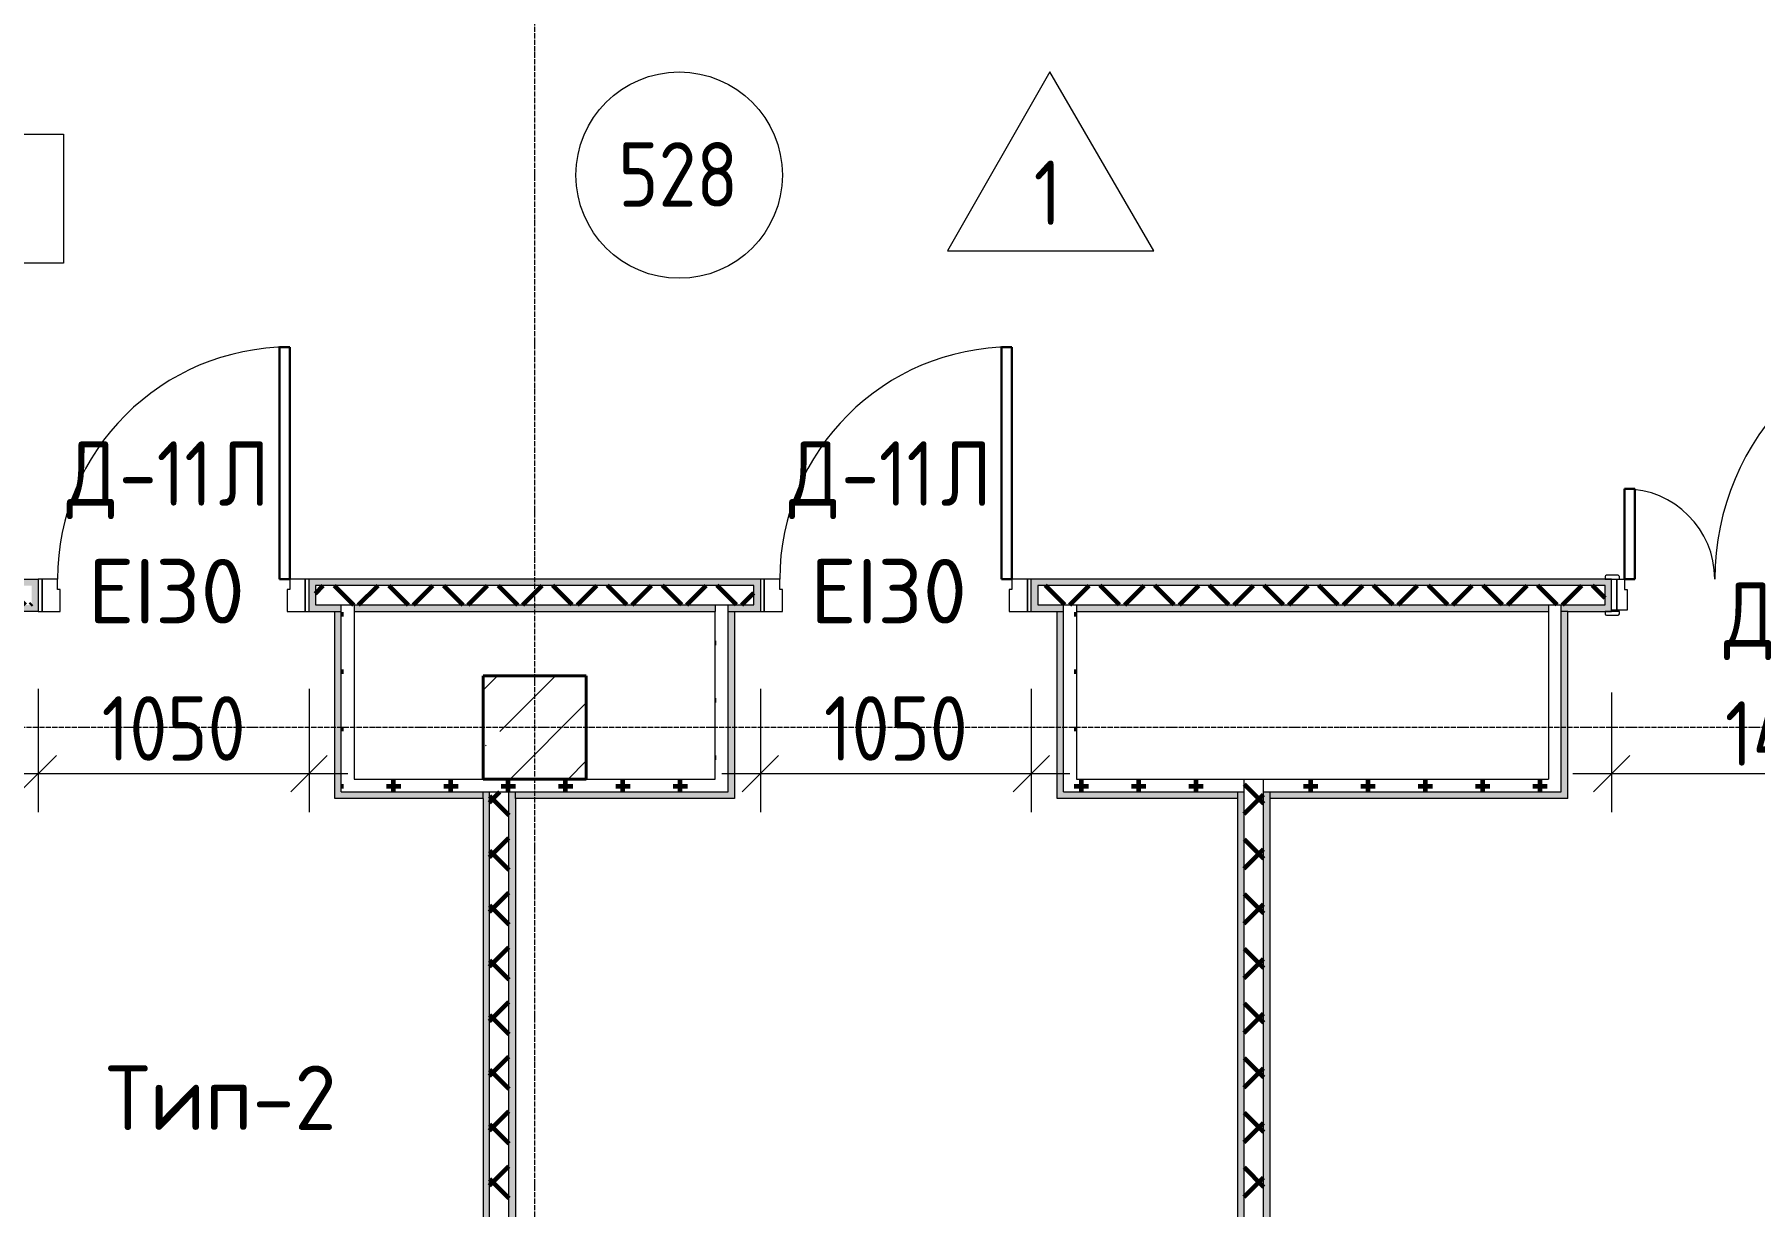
# Model space of a CAD drawing. Header units: millimetres. Extents: x -60946 to 138510, y -262288 to 24501.
# Drawn here: x 19870 to 26539, y -253166 to -248622 of the extents above; entities that cross this region are included whole.
import ezdxf

# ---------------------------------------------------------------- set-up
doc = ezdxf.new("R2010")
doc.units = ezdxf.units.MM
doc.linetypes.add('ADSK_Линия сетки', pattern=[25, 20, -2.5, 0, -2.5])
for name, color, linetype, lineweight in [('2)Тип-2', 3, 'Continuous', 60), ('2)Тип-5', 1, 'Continuous', 60), ('Аннотация', 7, 'Continuous', 20), ('Двери', 7, 'Continuous', 9), ('Марки дверей', 7, 'Continuous', 20), ('Марки помещений', 7, 'Continuous', 20), ('Несущие колонны', 7, 'Continuous', 18), ('Оси', 7, 'Continuous', 9), ('Отметки', 7, 'Continuous', 9), ('Размеры', 7, 'Continuous', 9), ('Стены несущие', 7, 'Continuous', 30), ('Стены отделка', 7, 'Continuous', 30), ('Стены штриховка', 7, 'Continuous', 9)]:
    doc.layers.add(name, color=color, linetype=linetype, lineweight=lineweight)
doc.styles.add('GOST Common_2', font='', dxfattribs={"width": 0.9, "height": 250})
doc.styles.add('GOST Common_4', font='', dxfattribs={"height": 250})
doc.styles.add('ISOCPEUR', font='isocpeur.ttf', dxfattribs={"height": 250})
doc.styles.get('GOST Common_2').set_extended_font_data('GOST Common')
doc.styles.get('GOST Common_4').set_extended_font_data('GOST Common')
doc.dimstyles.new('ADSK_Основной', dxfattribs={"dimscale": 304.8, "dimtxt": 251.428749, "dimasz": 0.463911, "dimexe": 0.492126, "dimexo": 0.984252, "dimgap": 0.164042, "dimtad": 1, "dimdec": 3, "dimrnd": 0.001, "dimdsep": 46, "dimtxsty": 'GOST Common_2', "dimblk1": 'OBLIQUE', "dimblk2": 'OBLIQUE', "dimsah": 1, "dimcen": 0.09, "dimdle": 0.492126, "dimazin": 2, "dimtfac": 1, "dimtdec": 4, "dimtix": 1, "dimtmove": 0, "dimatfit": 3, "dimfxl": 1, "dimtvp": 1, "dimtolj": 1, "dimtzin": 0, "dimlwd": 20, "dimlwe": 20, "dimarcsym": 2})
doc.dimstyles.new('ADSK_Основной_2_5_мм', dxfattribs={"dimscale": 304.8, "dimtxt": 251.428749, "dimasz": 0.463911, "dimexe": 0.492126, "dimexo": 0.984252, "dimgap": 0.098425, "dimtad": 1, "dimrnd": 0.01, "dimdsep": 46, "dimtxsty": 'GOST Common_2', "dimblk1": 'OBLIQUE', "dimblk2": 'OBLIQUE', "dimsah": 1, "dimcen": 0.09, "dimdle": 0.492126, "dimazin": 2, "dimtfac": 1, "dimtdec": 4, "dimtix": 1, "dimtmove": 0, "dimatfit": 3, "dimfxl": 1, "dimtvp": 1, "dimtolj": 1, "dimtzin": 0, "dimlwd": 20, "dimlwe": 20, "dimarcsym": 2})
pattern_1 = [(45, (9.36, -250313.7), (-106.066, 106.066), []), (135, (9.36, -250313.7), (-106.066, -106.066), [])]
pattern_2 = [(0, (9.36, -250313.7), (111.125, 111.125), [55.562, -166.687]), (90, (37.14, -250341.49), (-111.125, 111.125), [55.562, -166.687])]

# ---------------------------------------------------------------- blocks, each defined once
blk = doc.blocks.new('ADSK_КолоннаЖБ_Прямоугольная - 400x400 мм-1807143-Маркировочный 5-й')
at = {"layer": 'Несущие колонны', "lineweight": 40}
for p, q in [((-200, 200), (200, 200)), ((-200, -200), (-200, 200)), ((200, 200), (200, -200)), ((200, -200), (-200, -200))]:
    blk.add_line(p, q, dxfattribs=at)
blk = doc.blocks.new('Дверь двупольная медицин облиц CPL - Д-7Л 1500х2300 Дверной блок двупольный_ левая актив_створка 3-2690925-Маркировочный 5-й')
at = {"layer": 'Двери', "lineweight": 30}
for p, q in [((675, 1062.5), (635, 1062.5)), ((635, 1062.5), (635, 62.5)), ((675, 62.5), (675, 1062.5)), ((-675, 412.5), (-635, 412.5)), ((-675, 62.5), (-675, 412.5)), ((-635, 412.5), (-635, 62.5)), ((-635, 62.5), (-675, 62.5)), ((635, 62.5), (675, 62.5))]:
    blk.add_line(p, q, dxfattribs=at)
at = {"layer": 'Двери'}
for p, q in [((-750, 72.5), (-750, 62.5)), ((-700, 77.5), (-745, 77.5)), ((-695, 62.5), (-695, 72.5)), ((695, 72.5), (695, 62.5)), ((745, 77.5), (700, 77.5)), ((750, 62.5), (750, 72.5)), ((-750, 62.5), (-725, 62.5)), ((-725, 62.5), (-705, 62.5)), ((-725, -57.5), (-725, 62.5)), ((-705, 62.5), (-675, 62.5)), ((-705, -57.5), (-705, 62.5)), ((-705, 62.5), (-705, -57.5)), ((-675, 62.5), (-675, 22.5)), ((-675, 22.5), (-665, 22.5)), ((-665, 22.5), (-665, -57.5)), ((675, 22.5), (665, 22.5)), ((665, 22.5), (665, -57.5)), ((705, 62.5), (675, 62.5)), ((675, 62.5), (675, 22.5)), ((705, -57.5), (705, 62.5)), ((725, 62.5), (705, 62.5)), ((705, 62.5), (705, -57.5)), ((725, -57.5), (725, 62.5)), ((725, 62.5), (750, 62.5)), ((-695, -62.5), (-750, -62.5)), ((-750, -62.5), (-750, -72.5)), ((-705, -57.5), (-725, -57.5)), ((-665, -57.5), (-705, -57.5)), ((-695, -72.5), (-695, -62.5)), ((665, -57.5), (705, -57.5)), ((750, -62.5), (695, -62.5)), ((695, -62.5), (695, -72.5)), ((705, -57.5), (725, -57.5)), ((750, -72.5), (750, -62.5)), ((-745, -77.5), (-700, -77.5)), ((700, -77.5), (745, -77.5))]:
    blk.add_line(p, q, dxfattribs=at)
for centre, radius, start, end in [((675, 62.5), 1000, 90, 180), ((-675, 62.5), 350, 360, 90), ((-745, 72.5), 5, 90, 180), ((-700, 72.5), 5, 360, 90), ((700, 72.5), 5, 90, 180), ((745, 72.5), 5, 360, 90), ((-745, -72.5), 5, 180, 270), ((-700, -72.5), 5, 270, 0), ((700, -72.5), 5, 180, 270), ((745, -72.5), 5, 270, 360)]:
    blk.add_arc(centre, radius, start, end, dxfattribs=at)
blk = doc.blocks.new('Дверь однопольная противопожарная - Д-11Л 1050х2200 Дверной блок однопольный глухой_ EI30_ левое открывание-2291828-Маркировочный 5-й')
at = {"layer": 'Двери', "lineweight": 30}
for p, q in [((450, 962.5), (410, 962.5)), ((410, 962.5), (410, 62.5)), ((450, 62.5), (450, 962.5)), ((410, 62.5), (450, 62.5))]:
    blk.add_line(p, q, dxfattribs=at)
at = {"layer": 'Двери'}
for p, q in [((-510, 62.5), (-525, 62.5)), ((-525, 62.5), (-525, -62.5)), ((-450, 62.5), (-510, 62.5)), ((-510, 62.5), (-510, -62.5)), ((-510, -62.5), (-510, 62.5)), ((-450, 22.5), (-450, 62.5)), ((-440, 22.5), (-450, 22.5)), ((-440, -62.5), (-440, 22.5)), ((450, 22.5), (440, 22.5)), ((440, 22.5), (440, -62.5)), ((510, 62.5), (450, 62.5)), ((450, 62.5), (450, 22.5)), ((510, -62.5), (510, 62.5)), ((525, 62.5), (510, 62.5)), ((510, 62.5), (510, -62.5)), ((525, -62.5), (525, 62.5)), ((-525, -62.5), (-510, -62.5)), ((-510, -62.5), (-440, -62.5)), ((440, -62.5), (510, -62.5)), ((510, -62.5), (525, -62.5))]:
    blk.add_line(p, q, dxfattribs=at)
blk.add_arc((450, 62.5), 900, 90, 180, dxfattribs=at)
blk = doc.blocks.new('_Oblique')
at = {"color": 0, "linetype": 'ByBlock', "lineweight": -2}
blk.add_line((-0.5, -0.5), (0.5, 0.5), dxfattribs=at)
blk = doc.blocks.new('*D6860')
at = {"layer": 'Defpoints', "color": 0, "transparency": 16777216}
for p in [(25984.4, -250873.7), (27434.4, -250873.7), (27434.4, -251487.4)]:
    blk.add_point(p, dxfattribs=at)
at = {"layer": 'Размеры', "color": 0, "lineweight": 20, "transparency": 16777216}
for p, q in [((25984.4, -251173.7), (25984.4, -251637.4)), ((27434.4, -251173.7), (27434.4, -251637.4)), ((25834.4, -251487.4), (27584.4, -251487.4))]:
    blk.add_line(p, q, dxfattribs=at)
at = {"layer": 'Размеры', "color": 0, "lineweight": 20, "transparency": 16777216, "xscale": 141.4, "yscale": 141.4, "zscale": 141.4, "rotation": 180}
blk.add_blockref('_Oblique', (25984.4, -251487.4), dxfattribs=at)
at = {"layer": 'Размеры', "color": 0, "lineweight": 20, "transparency": 16777216, "xscale": 141.4, "yscale": 141.4, "zscale": 141.4}
blk.add_blockref('_Oblique', (27434.4, -251487.4), dxfattribs=at)
at = {"layer": 'Размеры', "color": 0, "lineweight": 9, "transparency": 16777216, "insert": (26709.4, -251332.4), "char_height": 250, "width": 726.16, "attachment_point": 5, "style": 'GOST Common_2'}
blk.add_mtext('\\A1;1450', dxfattribs=at)
blk = doc.blocks.new('*D6855')
at = {"layer": 'Defpoints', "color": 0, "transparency": 16777216}
for p in [(19884.4, -250858.7), (20934.4, -250858.7), (20934.4, -251487.4)]:
    blk.add_point(p, dxfattribs=at)
at = {"layer": 'Размеры', "color": 0, "lineweight": 20, "transparency": 16777216}
for p, q in [((19884.4, -251158.7), (19884.4, -251637.4)), ((20934.4, -251158.7), (20934.4, -251637.4)), ((19734.4, -251487.4), (21084.4, -251487.4))]:
    blk.add_line(p, q, dxfattribs=at)
at = {"layer": 'Размеры', "color": 0, "lineweight": 20, "transparency": 16777216, "xscale": 141.4, "yscale": 141.4, "zscale": 141.4, "rotation": 180}
blk.add_blockref('_Oblique', (19884.4, -251487.4), dxfattribs=at)
at = {"layer": 'Размеры', "color": 0, "lineweight": 20, "transparency": 16777216, "xscale": 141.4, "yscale": 141.4, "zscale": 141.4}
blk.add_blockref('_Oblique', (20934.4, -251487.4), dxfattribs=at)
at = {"layer": 'Размеры', "color": 0, "lineweight": 9, "transparency": 16777216, "insert": (20409.4, -251312.4), "char_height": 250, "width": 700.591, "attachment_point": 5, "style": 'GOST Common_2'}
blk.add_mtext('\\A1;1050', dxfattribs=at)
blk = doc.blocks.new('*D6856')
at = {"layer": 'Defpoints', "color": 0, "transparency": 16777216}
for p in [(22684.4, -250858.7), (23734.4, -250858.7), (23734.4, -251487.4)]:
    blk.add_point(p, dxfattribs=at)
at = {"layer": 'Размеры', "color": 0, "lineweight": 20, "transparency": 16777216}
for p, q in [((22684.4, -251158.7), (22684.4, -251637.4)), ((23734.4, -251158.7), (23734.4, -251637.4)), ((22534.4, -251487.4), (23884.4, -251487.4))]:
    blk.add_line(p, q, dxfattribs=at)
at = {"layer": 'Размеры', "color": 0, "lineweight": 20, "transparency": 16777216, "xscale": 141.4, "yscale": 141.4, "zscale": 141.4, "rotation": 180}
blk.add_blockref('_Oblique', (22684.4, -251487.4), dxfattribs=at)
at = {"layer": 'Размеры', "color": 0, "lineweight": 20, "transparency": 16777216, "xscale": 141.4, "yscale": 141.4, "zscale": 141.4}
blk.add_blockref('_Oblique', (23734.4, -251487.4), dxfattribs=at)
at = {"layer": 'Размеры', "color": 0, "lineweight": 9, "transparency": 16777216, "insert": (23209.4, -251312.4), "char_height": 250, "width": 700.591, "attachment_point": 5, "style": 'GOST Common_2'}
blk.add_mtext('\\A1;1050', dxfattribs=at)
blk = doc.blocks.new('ADSK_Марка_Помещение_ТипПола_ГОСТ21-501-2011 - Отделка пола-1456712-Маркировочный 5-й')
at = {"layer": 'Марки помещений'}
for p, q in [((0, 6.934), (-3.965, 0)), ((4.041, 0), (0, 6.934)), ((-3.965, 0), (4.041, 0))]:
    blk.add_line(p, q, dxfattribs=at)
blk = doc.blocks.new('ADSK_Марка_Помещение_ОдноЗначение - Номер-159740-Маркировочный 5-й')
at = {"layer": 'Марки помещений'}
blk.add_circle((0, 0), 4, dxfattribs=at)
blk = doc.blocks.new('Высотные отметки - Рамка-12095-Маркировочный 5-й')
at = {"layer": 'Аннотация', "lineweight": 20}
for p, q in [((-6.5, 0), (-6.5, 5)), ((-6.5, 5), (6.5, 5)), ((6.5, 5), (6.5, 0)), ((6.5, 0), (-6.5, 0))]:
    blk.add_line(p, q, dxfattribs=at)

msp = doc.modelspace()

# ---------------------------------------------------------------- hatches: boundary and pattern name
at = {"layer": '2)Тип-2'}
h = msp.add_hatch(color=256, dxfattribs=at)
h.paths.add_polyline_path([(20959.3615, -250758.7359), (22659.3615, -250758.7359), (22659.3615, -250733.7359), (20959.3615, -250733.7359)])
h.paths.add_polyline_path([(16009.3615, -250758.7359), (19859.3615, -250758.7359), (19859.3615, -250733.7359), (16009.3615, -250733.7359)])
h.paths.add_polyline_path([(30989.3615, -250758.7359), (30989.3615, -250733.7359), (30849.3615, -250733.7359), (30849.3615, -250758.7359)])
h.paths.add_polyline_path([(27459.3615, -250758.7359), (29409.3615, -250758.7359), (29409.3615, -250733.7359), (27459.3615, -250733.7359)])
h.paths.add_polyline_path([(25362.8402, -250758.7359), (25959.3615, -250758.7359), (25959.3615, -250733.7359), (23759.3615, -250733.7359), (23759.3615, -250758.7359), (23918.9267, -250758.7359)])
h.paths.add_polyline_path([(30199.3615, -250758.7359), (30199.3615, -250733.7359), (30059.3615, -250733.7359), (30059.3615, -250758.7359)])
h.paths.add_polyline_path([(32839.3615, -250758.7359), (34434.3615, -250758.7359), (34434.3615, -250733.7359), (32839.3615, -250733.7359)])
h.paths.add_polyline_path([(36914.1487, -250758.7359), (40134.3615, -250758.7359), (40134.3615, -250733.7359), (34509.3615, -250733.7359), (34509.3615, -250758.7359)])
h = msp.add_hatch(color=256, dxfattribs=at)
h.paths.add_polyline_path([(32889.3615, -250858.7359), (32889.3615, -250833.7359), (32839.3615, -250833.7359), (32839.3615, -250733.7359), (32814.3615, -250733.7359), (32814.3615, -250858.7359), (32864.3615, -250858.7359)])
h.paths.add_polyline_path([(25814.3615, -250858.7359), (25984.3615, -250858.7359), (25984.3615, -250733.7359), (25959.3615, -250733.7359), (25959.3615, -250833.7359), (25789.3615, -250833.7359), (25789.3615, -250858.7359)])
h.paths.add_polyline_path([(27434.3615, -250858.7359), (29309.3615, -250858.7359), (29309.3615, -250833.7359), (27459.3615, -250833.7359), (27459.3615, -250733.7359), (27434.3615, -250733.7359), (27434.3615, -250853.7359)])
h.paths.add_polyline_path([(25362.8402, -250858.7359), (25739.3615, -250858.7359), (25739.3615, -250833.7359), (23909.3615, -250833.7359), (23909.3615, -250858.7359), (23918.9267, -250858.7359)])
h.paths.add_polyline_path([(29434.3615, -250858.7359), (29434.3615, -250733.7359), (29409.3615, -250733.7359), (29409.3615, -250833.7359), (29359.3615, -250833.7359), (29359.3615, -250858.7359), (29384.3615, -250858.7359)])
h.paths.add_polyline_path([(23859.3615, -250858.7359), (23859.3615, -250833.7359), (23759.3615, -250833.7359), (23759.3615, -250733.7359), (23734.3615, -250733.7359), (23734.3615, -250858.7359), (23834.3615, -250858.7359)])
h.paths.add_polyline_path([(32954.3615, -250858.7359), (38659.3615, -250858.7359), (38659.3615, -250833.7359), (32939.3615, -250833.7359), (32939.3615, -250858.7359)])
h.paths.add_polyline_path([(16009.3615, -250858.7359), (19709.3615, -250858.7359), (19709.3615, -250833.7359), (16009.3615, -250833.7359), (16009.3615, -250853.7359)])
h.paths.add_polyline_path([(22584.3615, -250858.7359), (22684.3615, -250858.7359), (22684.3615, -250733.7359), (22659.3615, -250733.7359), (22659.3615, -250833.7359), (22559.3615, -250833.7359), (22559.3615, -250858.7359)])
h.paths.add_polyline_path([(21059.3615, -250858.7359), (21059.3615, -250833.7359), (20959.3615, -250833.7359), (20959.3615, -250733.7359), (20934.3615, -250733.7359), (20934.3615, -250858.7359), (21034.3615, -250858.7359)])
h.paths.add_polyline_path([(30034.3615, -250858.7359), (30109.3615, -250858.7359), (30109.3615, -250833.7359), (30059.3615, -250833.7359), (30059.3615, -250733.7359), (30034.3615, -250733.7359), (30034.3615, -250773.7359)])
h.paths.add_polyline_path([(30224.3615, -250858.7359), (30224.3615, -250733.7359), (30199.3615, -250733.7359), (30199.3615, -250833.7359), (30159.3615, -250833.7359), (30159.3615, -250858.7359), (30174.3615, -250858.7359)])
h.paths.add_polyline_path([(19884.3615, -250858.7359), (19884.3615, -250733.7359), (19859.3615, -250733.7359), (19859.3615, -250833.7359), (19759.3615, -250833.7359), (19759.3615, -250858.7359), (19784.3615, -250858.7359)])
h.paths.add_polyline_path([(30964.3615, -250858.7359), (31014.3615, -250858.7359), (31014.3615, -250733.7359), (30989.3615, -250733.7359), (30989.3615, -250833.7359), (30949.3615, -250833.7359), (30949.3615, -250858.7359)])
h.paths.add_polyline_path([(22475.0131, -250858.7359), (22509.3615, -250858.7359), (22509.3615, -250833.7359), (21109.3615, -250833.7359), (21109.3615, -250858.7359)])
h.paths.add_polyline_path([(30899.3615, -250858.7359), (30899.3615, -250833.7359), (30849.3615, -250833.7359), (30849.3615, -250733.7359), (30824.3615, -250733.7359), (30824.3615, -250858.7359), (30874.3615, -250858.7359)])
h.paths.add_polyline_path([(40009.3615, -250858.7359), (40034.3615, -250858.7359), (40034.3615, -250833.7359), (38709.3615, -250833.7359), (38709.3615, -250858.7359), (39801.9758, -250858.7359)])
h = msp.add_hatch(dxfattribs=at)
h.set_pattern_fill('FP_4', color=256, style=0, pattern_type=2)
h.set_pattern_definition(pattern_1)
h.paths.add_polyline_path([(16009.3615, -250833.7359), (19859.3615, -250833.7359), (19859.3615, -250758.7359), (16009.3615, -250758.7359)])
h.paths.add_polyline_path([(39801.9758, -250833.7359), (40109.3615, -250833.7359), (40109.3615, -250758.7359), (32839.3615, -250758.7359), (32839.3615, -250833.7359), (38709.3615, -250833.7359)])
h.paths.add_polyline_path([(20959.3615, -250833.7359), (22659.3615, -250833.7359), (22659.3615, -250758.7359), (20959.3615, -250758.7359)])
h.paths.add_polyline_path([(30949.3615, -250833.7359), (30989.3615, -250833.7359), (30989.3615, -250758.7359), (30849.3615, -250758.7359), (30849.3615, -250833.7359), (30899.3615, -250833.7359)])
h.paths.add_polyline_path([(30159.3615, -250833.7359), (30199.3615, -250833.7359), (30199.3615, -250758.7359), (30059.3615, -250758.7359), (30059.3615, -250833.7359), (30109.3615, -250833.7359)])
h.paths.add_polyline_path([(29359.3615, -250833.7359), (29409.3615, -250833.7359), (29409.3615, -250758.7359), (27459.3615, -250758.7359), (27459.3615, -250833.7359), (29309.3615, -250833.7359)])
h.paths.add_polyline_path([(23909.3615, -250833.7359), (25959.3615, -250833.7359), (25959.3615, -250758.7359), (23759.3615, -250758.7359), (23759.3615, -250833.7359), (23859.3615, -250833.7359)])
for points in [[(21634.3615, -256333.7359), (21634.3615, -251558.7359), (21609.3615, -251558.7359), (21609.3615, -256333.7359)], [(21734.3615, -256333.7359), (21734.3615, -251558.7359), (21709.3615, -251558.7359), (21709.3615, -256333.7359)], [(24559.3615, -256333.7359), (24559.3615, -251558.7359), (24534.3615, -251558.7359), (24534.3615, -256333.7359)], [(24659.3615, -256333.7359), (24659.3615, -251558.7359), (24634.3615, -251558.7359), (24634.3615, -256333.7359)]]:
    msp.add_hatch(color=256, dxfattribs=at).paths.add_polyline_path(points)
h = msp.add_hatch(dxfattribs=at)
h.set_pattern_fill('FP_4', color=256, style=0, pattern_type=2)
h.set_pattern_definition(pattern_1)
h.paths.add_polyline_path([(21709.3615, -256333.7359), (21709.3615, -251558.7359), (21634.3615, -251558.7359), (21634.3615, -256333.7359)])
h = msp.add_hatch(dxfattribs=at)
h.set_pattern_fill('FP_4', color=256, style=0, pattern_type=2)
h.set_pattern_definition(pattern_1)
h.paths.add_polyline_path([(24559.3615, -256333.7359), (24634.3615, -256333.7359), (24634.3615, -251508.7359), (24559.3615, -251508.7359), (24559.3615, -254859.9621)])
at = {"layer": '2)Тип-5', "true_color": 0xd50000}
for points in [[(21059.3615, -251558.7359), (21059.3615, -250858.7359), (21034.3615, -250858.7359), (21034.3615, -251558.7359)], [(22584.3615, -251558.7359), (22584.3615, -250858.7359), (22559.3615, -250858.7359), (22559.3615, -251558.7359)], [(23859.3615, -251558.7359), (23859.3615, -250858.7359), (23834.3615, -250858.7359), (23834.3615, -251558.7359)], [(25814.3615, -251558.7359), (25814.3615, -250858.7359), (25789.3615, -250858.7359), (25789.3615, -251558.7359)], [(23918.9267, -251583.7359), (24534.3615, -251583.7359), (24534.3615, -251558.7359), (23834.3615, -251558.7359), (23834.3615, -251583.7359)], [(25814.3615, -251583.7359), (25814.3615, -251558.7359), (24659.3615, -251558.7359), (24659.3615, -251583.7359), (25362.8402, -251583.7359)]]:
    msp.add_hatch(color=12, dxfattribs=at).paths.add_polyline_path(points)
h = msp.add_hatch(dxfattribs=at)
h.set_pattern_fill('FP_8', color=12, style=0, pattern_type=2)
h.set_pattern_definition(pattern_2)
h.paths.add_polyline_path([(21059.3615, -251508.7359), (21109.3615, -251508.7359), (21109.3615, -250833.7359), (21059.3615, -250833.7359), (21059.3615, -250858.7359)])
h = msp.add_hatch(dxfattribs=at)
h.set_pattern_fill('FP_8', color=12, style=0, pattern_type=2)
h.set_pattern_definition(pattern_2)
h.paths.add_polyline_path([(22509.3615, -251508.7359), (22559.3615, -251508.7359), (22559.3615, -250833.7359), (22509.3615, -250833.7359), (22509.3615, -251040.207)])
h = msp.add_hatch(dxfattribs=at)
h.set_pattern_fill('FP_8', color=12, style=0, pattern_type=2)
h.set_pattern_definition(pattern_2)
h.paths.add_polyline_path([(23859.3615, -251508.7359), (23909.3615, -251508.7359), (23909.3615, -250833.7359), (23859.3615, -250833.7359), (23859.3615, -251040.207)])
h = msp.add_hatch(color=12, dxfattribs=at)
h.paths.add_polyline_path([(21734.3615, -251583.7359), (22584.3615, -251583.7359), (22584.3615, -251558.7359), (21734.3615, -251558.7359)])
h.paths.add_polyline_path([(21034.3615, -251583.7359), (21609.3615, -251583.7359), (21609.3615, -251558.7359), (21034.3615, -251558.7359)])
h = msp.add_hatch(dxfattribs=at)
h.set_pattern_fill('FP_8', color=12, style=0, pattern_type=2)
h.set_pattern_definition(pattern_2)
h.paths.add_polyline_path([(21734.3615, -251558.7359), (22559.3615, -251558.7359), (22559.3615, -251508.7359), (21059.3615, -251508.7359), (21059.3615, -251558.7359), (21709.3615, -251558.7359)])
h = msp.add_hatch(dxfattribs=at)
h.set_pattern_fill('FP_8', color=12, style=0, pattern_type=2)
h.set_pattern_definition(pattern_2)
h.paths.add_polyline_path([(24534.3615, -251558.7359), (24559.3615, -251558.7359), (24559.3615, -251508.7359), (23859.3615, -251508.7359), (23859.3615, -251558.7359), (23918.9267, -251558.7359)])
h = msp.add_hatch(dxfattribs=at)
h.set_pattern_fill('FP_8', color=12, style=0, pattern_type=2)
h.set_pattern_definition(pattern_2)
h.paths.add_polyline_path([(25362.8402, -251558.7359), (25789.3615, -251558.7359), (25789.3615, -251508.7359), (24634.3615, -251508.7359), (24634.3615, -251558.7359), (24659.3615, -251558.7359)])
at = {"layer": 'Несущие колонны', "lineweight": 9}
h = msp.add_hatch(dxfattribs=at)
h.set_pattern_fill('FP_1', color=256, style=0, pattern_type=2)
h.set_pattern_definition([(45, (9.36, -250313.7), (-224.5064, 224.5064), []), (45, (233.87, -250313.7), (-224.5064, 224.5064), [396.875, -79.375, 3.353, -76.022])])
h.paths.add_polyline_path([(21609.3615, -251508.7359), (22009.3615, -251508.7359), (22009.3615, -251108.7359), (21609.3615, -251108.7359)])

# ---------------------------------------------------------------- linework, layer by layer
for p, q in [((22009.3615, -251108.7359), (21609.3615, -251108.7359)), ((21609.3615, -251508.7359), (21609.3615, -251108.7359)), ((22009.3615, -251108.7359), (22009.3615, -251508.7359)), ((22009.3615, -251508.7359), (21609.3615, -251508.7359))]:
    msp.add_line(p, q, dxfattribs=at)
at = {"layer": 'Оси', "color": 253, "linetype": 'ADSK_Линия сетки', "lineweight": 5, "true_color": 0xaaaaaa}
for p, q in [((21809.3615, -261287.5872), (21809.3615, -240286.2598)), ((62528.5982, -251308.7359), (-25230.7352, -251308.7359))]:
    msp.add_line(p, q, dxfattribs=at)
at = {"layer": 'Стены несущие', "lineweight": 9}
for p, q in [((8929.3615, -250733.7359), (19884.3615, -250733.7359)), ((22684.3615, -250733.7359), (20934.3615, -250733.7359)), ((25984.3615, -250733.7359), (23734.3615, -250733.7359)), ((19884.3615, -250858.7359), (19784.3615, -250858.7359)), ((20934.3615, -250858.7359), (21034.3615, -250858.7359)), ((21109.3615, -250858.7359), (22509.3615, -250858.7359)), ((21109.3615, -250858.7359), (21109.3615, -251508.7359)), ((22509.3615, -251508.7359), (22509.3615, -250858.7359)), ((22584.3615, -250858.7359), (22684.3615, -250858.7359)), ((23734.3615, -250858.7359), (23834.3615, -250858.7359)), ((23909.3615, -250858.7359), (25739.3615, -250858.7359)), ((23909.3615, -250858.7359), (23909.3615, -251508.7359)), ((25739.3615, -250858.7359), (25739.3615, -251508.7359)), ((25814.3615, -250858.7359), (25984.3615, -250858.7359)), ((25984.3615, -250858.7359), (25984.3615, -250853.7359)), ((21109.3615, -251508.7359), (22509.3615, -251508.7359)), ((23909.3615, -251508.7359), (25739.3615, -251508.7359)), ((21609.3615, -251583.7359), (21609.3615, -257108.7359)), ((21734.3615, -251583.7359), (21734.3615, -257108.7359)), ((24534.3615, -251583.7359), (24534.3615, -257258.7359)), ((24659.3615, -251583.7359), (24659.3615, -257258.7359))]:
    msp.add_line(p, q, dxfattribs=at)
at = {"layer": 'Стены отделка', "lineweight": 9}
for p, q in [((21034.3615, -251583.7359), (21034.3615, -250858.7359)), ((22584.3615, -250858.7359), (22584.3615, -251583.7359)), ((23834.3615, -251583.7359), (23834.3615, -250858.7359)), ((25814.3615, -251583.7359), (25814.3615, -250858.7359)), ((21609.3615, -251583.7359), (21034.3615, -251583.7359)), ((22584.3615, -251583.7359), (21734.3615, -251583.7359)), ((24534.3615, -251583.7359), (23834.3615, -251583.7359)), ((25814.3615, -251583.7359), (24659.3615, -251583.7359))]:
    msp.add_line(p, q, dxfattribs=at)
at = {"layer": 'Стены штриховка', "lineweight": 9}
for p, q in [((22659.3615, -250758.7359), (20959.3615, -250758.7359)), ((20959.3615, -250758.7359), (20959.3615, -250833.7359)), ((22659.3615, -250833.7359), (22659.3615, -250758.7359)), ((25959.3615, -250758.7359), (23759.3615, -250758.7359)), ((23759.3615, -250758.7359), (23759.3615, -250833.7359)), ((25959.3615, -250833.7359), (25959.3615, -250758.7359)), ((20959.3615, -250833.7359), (22659.3615, -250833.7359)), ((21034.3615, -250858.7359), (21059.3615, -250858.7359)), ((21059.3615, -251558.7359), (21059.3615, -250833.7359)), ((21109.3615, -250833.7359), (21109.3615, -250858.7359)), ((22509.3615, -250833.7359), (22509.3615, -250858.7359)), ((22559.3615, -251558.7359), (22559.3615, -250833.7359)), ((22559.3615, -250858.7359), (22584.3615, -250858.7359)), ((23759.3615, -250833.7359), (25959.3615, -250833.7359)), ((23834.3615, -250858.7359), (23859.3615, -250858.7359)), ((23859.3615, -251558.7359), (23859.3615, -250833.7359)), ((23909.3615, -250833.7359), (23909.3615, -250858.7359)), ((25739.3615, -250833.7359), (25739.3615, -250858.7359)), ((25789.3615, -251558.7359), (25789.3615, -250833.7359)), ((25814.3615, -250858.7359), (25789.3615, -250858.7359)), ((21059.3615, -251558.7359), (22559.3615, -251558.7359)), ((21609.3615, -251583.7359), (21609.3615, -251558.7359)), ((21634.3615, -257108.7359), (21634.3615, -251558.7359)), ((21709.3615, -257108.7359), (21709.3615, -251558.7359)), ((21734.3615, -251583.7359), (21734.3615, -251558.7359)), ((23859.3615, -251558.7359), (24559.3615, -251558.7359)), ((24534.3615, -251558.7359), (24534.3615, -251583.7359)), ((24559.3615, -257258.7359), (24559.3615, -251508.7359)), ((24634.3615, -257258.7359), (24634.3615, -251508.7359)), ((24634.3615, -251558.7359), (25789.3615, -251558.7359)), ((24659.3615, -251558.7359), (24659.3615, -251583.7359))]:
    msp.add_line(p, q, dxfattribs=at)

# ---------------------------------------------------------------- block references
at = {"layer": 'Двери'}
msp.add_blockref('Дверь двупольная медицин облиц CPL - Д-7Л 1500х2300 Дверной блок двупольный_ левая актив_створка 3-2690925-Маркировочный 5-й', (26709.3615, -250796.2359), dxfattribs=at)
at = {"layer": 'Двери', "color": 8, "true_color": 0x7f7f7f}
for p in [(20409.3615, -250796.2359), (23209.3615, -250796.2359)]:
    msp.add_blockref('Дверь однопольная противопожарная - Д-11Л 1050х2200 Дверной блок однопольный глухой_ EI30_ левое открывание-2291828-Маркировочный 5-й', p, dxfattribs=at)
at = {"layer": 'Марки помещений', "xscale": 99.99999999999993, "yscale": 99.99999999999993, "zscale": 99.99999999999993}
for name, p in [('ADSK_Марка_Помещение_ОдноЗначение - Номер-159740-Маркировочный 5-й', (22369.3376, -249167.3572)), ('ADSK_Марка_Помещение_ТипПола_ГОСТ21-501-2011 - Отделка пола-1456712-Маркировочный 5-й', (23805.964, -249460.7317))]:
    msp.add_blockref(name, p, dxfattribs=at)
at = {"layer": 'Несущие колонны', "lineweight": 40, "rotation": 89.9999999999999}
msp.add_blockref('ADSK_КолоннаЖБ_Прямоугольная - 400x400 мм-1807143-Маркировочный 5-й', (21809.3615, -251308.7359), dxfattribs=at)
at = {"layer": 'Отметки', "lineweight": 20, "xscale": 99.99999999999993, "yscale": 99.99999999999993, "zscale": 99.99999999999993}
msp.add_blockref('Высотные отметки - Рамка-12095-Маркировочный 5-й', (19332.8296, -249508.7625), dxfattribs=at)

# ---------------------------------------------------------------- texts
at = {"layer": '2)Тип-2', "color": 116, "lineweight": 30, "true_color": 0x008040, "insert": (20147.4733, -252619.2083), "char_height": 250, "width": 673.4175, "attachment_point": 1, "style": 'GOST Common_4'}
msp.add_mtext('Тип-2', dxfattribs=at)
at = {"layer": 'Марки дверей', "lineweight": 5, "char_height": 250, "attachment_point": 1, "style": 'GOST Common_2'}
for s, insert, width in [('\\fGOST Common|b0|i0|c204|p34|;\\W.9;Д', (19995.3166, -250199.2853), 245.316375), ('-11', (20197.7229, -250199.2853), 468.987187), ('\\fGOST Common|b0|i0|c204|p34|;\\W.9;Л', (20584.676, -250199.2853), 223.670812), ('\\fGOST Common|b0|i0|c204|p34|;\\W.9;Д', (22795.3166, -250199.2853), 245.316375), ('-11', (22997.7229, -250199.2853), 468.987187), ('\\fGOST Common|b0|i0|c204|p34|;\\W.9;Л', (23384.676, -250199.2853), 223.670812), ('\\fGOST Common|b0|i0|c204|p34|;\\W.9;Д', (26420.1824, -250746.0164), 245.316375)]:
    msp.add_mtext(s, dxfattribs=dict(at, insert=insert, width=width))
at = {"layer": 'Марки дверей', "color": 1, "lineweight": 5, "true_color": 0xff0000, "char_height": 250, "width": 737.5525, "attachment_point": 1, "style": 'ISOCPEUR'}
for insert in [(20077.9666, -250655.3582), (22877.9666, -250655.3582)]:
    msp.add_mtext('EI30', dxfattribs=dict(at, insert=insert))
at = {"layer": 'Марки помещений', "lineweight": 9, "char_height": 250, "attachment_point": 1, "style": 'GOST Common_2'}
for s, insert, width in [('528', (22133.0803, -249039.6321), 584.430187), ('\\fGOST Common|b0|i0|c204|p34|;\\W.9;1', (23744.0316, -249110.7225), 137.088562)]:
    msp.add_mtext(s, dxfattribs=dict(at, insert=insert, width=width))

# ---------------------------------------------------------------- dimensions: what is measured, and where the dimension line sits
at = {"layer": 'Размеры', "lineweight": 9}
for base, p1, p2, dimstyle, override, picture, middle in [((20934.3615, -251487.3866), (19884.3615, -250858.7359), (20934.3615, -250858.7359), 'ADSK_Основной', {"dimpost": '<>', "dimfxl": 1050}, '*D6855', (20409.3615, -251312.3866)), ((23734.3615, -251487.3866), (22684.3615, -250858.7359), (23734.3615, -250858.7359), 'ADSK_Основной', {"dimpost": '<>', "dimfxl": 1050}, '*D6856', (23209.3615, -251312.3866)), ((27434.3615, -251487.3866), (25984.3615, -250873.7359), (27434.3615, -250873.7359), 'ADSK_Основной_2_5_мм', {"dimpost": '<>', "dimfxl": 1450}, '*D6860', (26709.3615, -251332.3866))]:
    dim = msp.add_linear_dim(base=base, p1=p1, p2=p2, dimstyle=dimstyle, override=override, dxfattribs=at)
    dim.commit()
    dim.dimension.update_dxf_attribs({"geometry": picture, "text_midpoint": middle})

doc.saveas('drawing.dxf')
